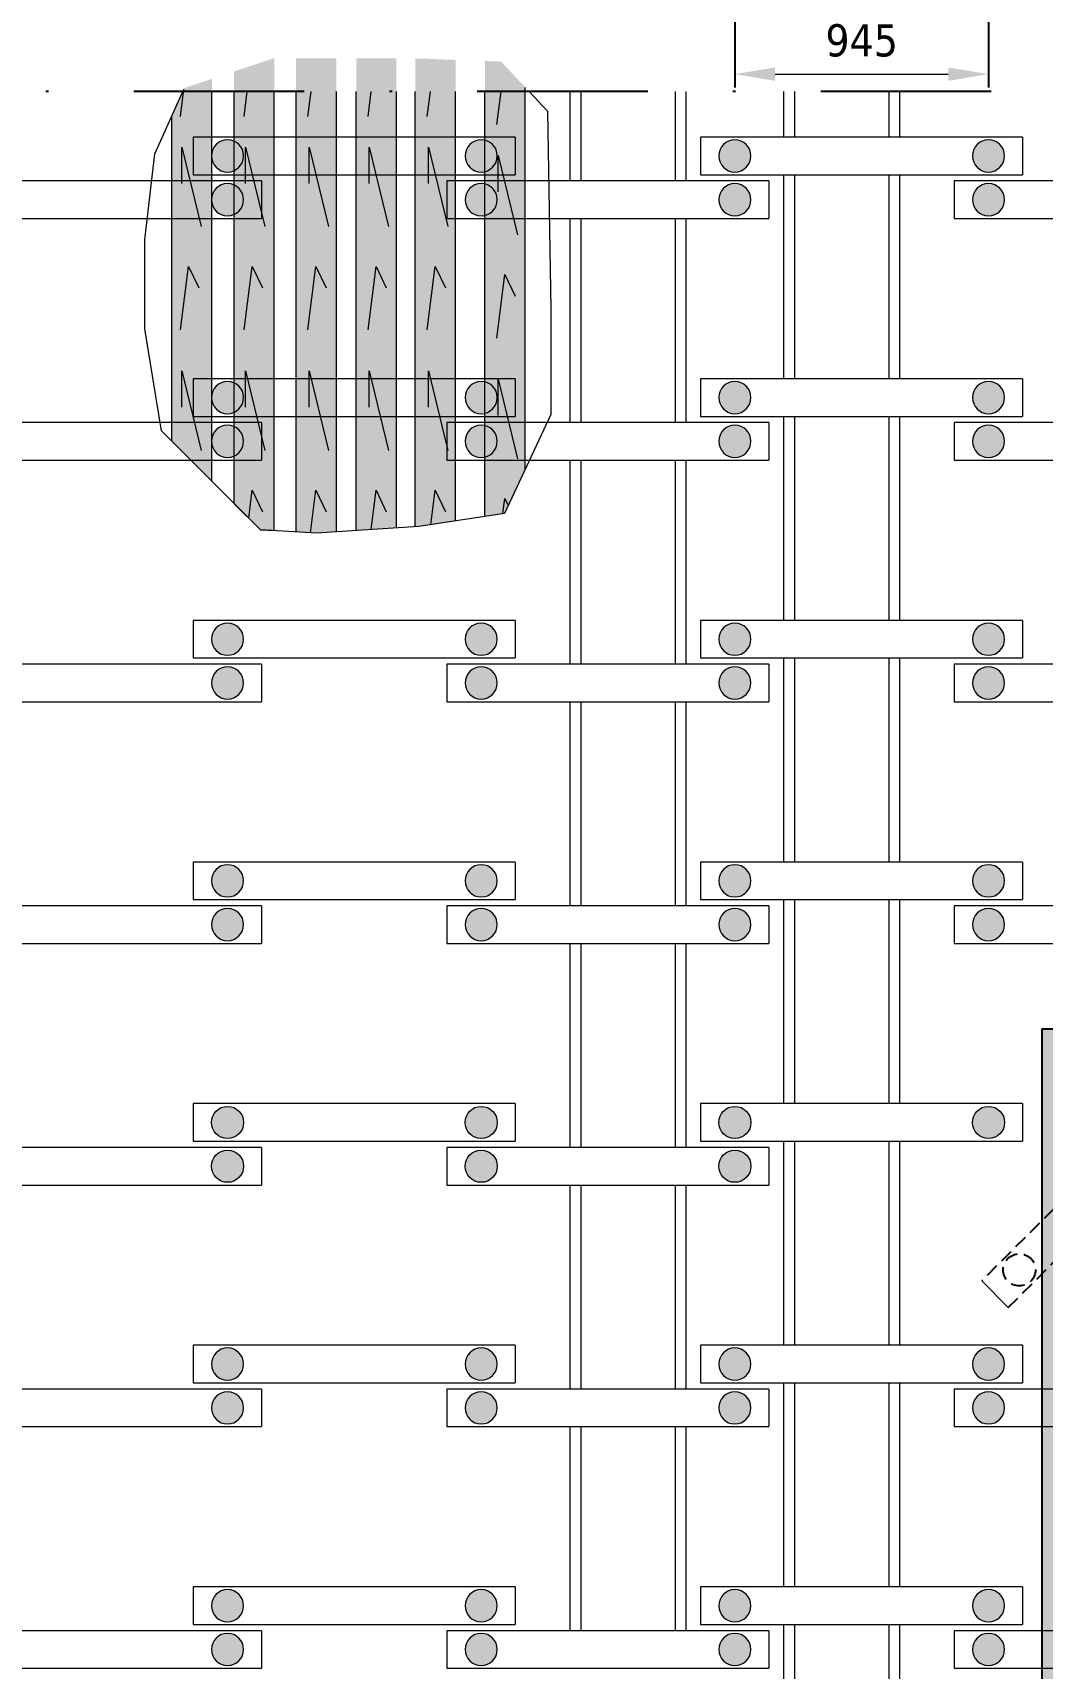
# Model space of a CAD drawing. Header units: millimetres. Extents: x 2161 to 3506, y -1213 to -250.
# Drawn here: x 2378.6 to 2416.2, y -416.3 to -355.3 of the extents above; entities that cross this region are included whole.
import ezdxf

# ---------------------------------------------------------------- set-up
doc = ezdxf.new("R2010")
doc.units = ezdxf.units.MM
doc.linetypes.add('DASHED', pattern=[0.75, 0.5, -0.25])
doc.linetypes.add('штрихпунктирная2', pattern=[12.7, 6.35, -3.175, 0, -3.175])
doc.styles.add('стиль', font='TAHOMA.TTF')
doc.dimstyles.new('Копия DIN', dxfattribs={"dimtxt": 2, "dimasz": 2.5, "dimexe": 0.5, "dimexo": 0.625, "dimtad": 0, "dimdec": 0, "dimlfac": 100, "dimzin": 4, "dimdsep": 46, "dimtxsty": 'стиль', "dimcen": 2.5, "dimclre": 256, "dimclrt": 256, "dimadec": 0, "dimazin": 2, "dimtfac": 1, "dimtdec": 0, "dimtmove": 0, "dimatfit": 3, "dimfxl": 0, "dimtvp": 1, "dimtolj": 1, "dimtzin": 0, "dimlwd": 0, "dimarcsym": 0})

# ---------------------------------------------------------------- blocks, each defined once
blk = doc.blocks.new('рядст22')
at = {"lineweight": 15}
h = blk.add_hatch(color=9, dxfattribs=at)
edge = h.paths.add_edge_path()
edge.add_arc((3498.654, -915.376), 0.6, 0, 360)
h = blk.add_hatch(color=9, dxfattribs=at)
edge = h.paths.add_edge_path()
edge.add_arc((3508.104, -915.376), 0.6, 0, 360)
h = blk.add_hatch(color=9, dxfattribs=at)
edge = h.paths.add_edge_path()
edge.add_arc((3508.104, -915.376), 0.6, 0, 360)
h = blk.add_hatch(color=9, dxfattribs=at)
edge = h.paths.add_edge_path()
edge.add_arc((3517.554, -915.376), 0.6, 0, 360)
h = blk.add_hatch(color=9, dxfattribs=at)
edge = h.paths.add_edge_path()
edge.add_arc((3527.004, -915.376), 0.6, 0, 360)
h = blk.add_hatch(color=9, dxfattribs=at)
edge = h.paths.add_edge_path()
edge.add_arc((3527.004, -915.376), 0.6, 0, 360)
h = blk.add_hatch(color=9, dxfattribs=at)
edge = h.paths.add_edge_path()
edge.add_arc((3536.454, -915.376), 0.6, 0, 360)
h = blk.add_hatch(color=9, dxfattribs=at)
edge = h.paths.add_edge_path()
edge.add_arc((3498.654, -917.006), 0.6, 0, 360)
h = blk.add_hatch(color=9, dxfattribs=at)
edge = h.paths.add_edge_path()
edge.add_arc((3508.104, -917.006), 0.6, 0, 360)
h = blk.add_hatch(color=9, dxfattribs=at)
edge = h.paths.add_edge_path()
edge.add_arc((3517.554, -917.006), 0.6, 0, 360)
h = blk.add_hatch(color=9, dxfattribs=at)
edge = h.paths.add_edge_path()
edge.add_arc((3527.004, -917.006), 0.6, 0, 360)
at = {"color": 7, "lineweight": 15}
for p, q in [((3487.922, -914.676), (3499.922, -914.676)), ((3487.922, -916.076), (3487.922, -914.676)), ((3499.922, -916.076), (3499.922, -914.676)), ((3506.822, -914.676), (3518.822, -914.676)), ((3506.822, -916.076), (3506.822, -914.676)), ((3518.822, -916.076), (3518.822, -914.676)), ((3525.722, -914.676), (3537.722, -914.676)), ((3525.722, -916.076), (3525.722, -914.676)), ((3537.722, -916.076), (3537.722, -914.676)), ((3499.922, -916.076), (3487.922, -916.076)), ((3518.822, -916.076), (3506.822, -916.076)), ((3537.722, -916.076), (3525.722, -916.076)), ((3497.372, -916.306), (3509.372, -916.306)), ((3497.372, -917.706), (3497.372, -916.306)), ((3509.372, -917.706), (3509.372, -916.306)), ((3516.272, -916.306), (3528.272, -916.306)), ((3516.272, -917.706), (3516.272, -916.306)), ((3528.272, -917.706), (3528.272, -916.306)), ((3509.372, -917.706), (3497.372, -917.706)), ((3528.272, -917.706), (3516.272, -917.706))]:
    blk.add_line(p, q, dxfattribs=at)
for centre in [(3489.204, -915.376), (3498.654, -915.376), (3508.104, -915.376), (3508.104, -915.376), (3517.554, -915.376), (3527.004, -915.376), (3527.004, -915.376), (3536.454, -915.376), (3498.654, -917.006), (3508.104, -917.006), (3517.554, -917.006), (3527.004, -917.006)]:
    blk.add_circle(centre, 0.6, dxfattribs=at)
blk = doc.blocks.new('*D456')
at = {"linetype": 'ByBlock', "lineweight": -2}
for p, q in [((2404.749, -351.548), (2404.749, -357.377)), ((2414.199, -351.548), (2414.199, -357.377))]:
    blk.add_line(p, q, dxfattribs=at)
at = {"color": 0, "linetype": 'ByBlock', "lineweight": 0}
blk.add_line((2406.249, -356.877), (2412.699, -356.877), dxfattribs=at)
at = {"color": 0, "linetype": 'ByBlock', "lineweight": -2}
for points in [[(2406.249, -356.627), (2406.249, -357.127), (2404.749, -356.877)], [(2412.699, -356.627), (2412.699, -357.127), (2414.199, -356.877)]]:
    blk.add_solid(points, dxfattribs=at)
at = {"layer": 'Defpoints', "color": 0, "linetype": 'ByBlock', "lineweight": -2}
for p in [(2404.749, -350.923), (2414.199, -350.923), (2414.199, -356.877)]:
    blk.add_point(p, dxfattribs=at)
at = {"linetype": 'ByBlock', "lineweight": 15, "insert": (2409.474, -355.628), "char_height": 1.2, "attachment_point": 5, "style": 'стиль'}
blk.add_mtext('\\A1;945', dxfattribs=at)

msp = doc.modelspace()

# ---------------------------------------------------------------- hatches: boundary and pattern name
at = {"linetype": 'ByBlock', "lineweight": -2}
msp.add_hatch(color=252, dxfattribs=at).paths.add_polyline_path([(2332.481, -295.917), (2332.481, -294.917), (2427.103, -294.917), (2427.103, -393.438), (2417.203, -393.438), (2417.203, -435.438), (2426.103, -435.438), (2426.103, -456.162), (2425.203, -456.162), (2425.203, -436.438), (2416.203, -436.438), (2416.203, -392.438), (2426.103, -392.438), (2426.103, -295.917)])
at = {"lineweight": 15}
for points in [[(2386.086, -372.864), (2387.073, -373.85), (2387.586, -373.88), (2387.586, -356.287), (2387.564, -356.287), (2386.086, -356.779)], [(2389.905, -373.925), (2389.162, -373.973), (2388.405, -373.928), (2388.405, -356.287), (2389.905, -356.287)], [(2392.142, -373.781), (2390.642, -373.877), (2390.642, -356.287), (2392.142, -356.287)], [(2392.971, -373.727), (2392.844, -373.735), (2392.844, -356.291), (2394.344, -356.346), (2394.344, -373.516)], [(2395.44, -356.387), (2396.043, -356.409), (2396.94, -357.37), (2396.94, -371.578), (2396.166, -373.236), (2395.44, -373.347)], [(2385.268, -372.046), (2383.768, -370.547), (2383.768, -358.454), (2384.246, -357.392), (2385.268, -357.052)]]:
    msp.add_hatch(color=7, dxfattribs=at).paths.add_polyline_path(points)
h = msp.add_hatch(color=9, dxfattribs=at)
edge = h.paths.add_edge_path()
edge.add_arc((2385.849, -395.923), 0.6, 0, 360, ccw=False)
h = msp.add_hatch(color=9, dxfattribs=at)
edge = h.paths.add_edge_path()
edge.add_arc((2395.299, -395.923), 0.6, 0, 360, ccw=False)
h = msp.add_hatch(color=9, dxfattribs=at)
edge = h.paths.add_edge_path()
edge.add_arc((2404.749, -395.923), 0.6, 0, 360, ccw=False)
h = msp.add_hatch(color=9, dxfattribs=at)
edge = h.paths.add_edge_path()
edge.add_arc((2414.199, -395.923), 0.6, 0, 360, ccw=False)
h = msp.add_hatch(color=9, dxfattribs=at)
edge = h.paths.add_edge_path()
edge.add_arc((2385.849, -397.553), 0.6, 0, 360, ccw=False)
h = msp.add_hatch(color=9, dxfattribs=at)
edge = h.paths.add_edge_path()
edge.add_arc((2395.299, -397.553), 0.6, 0, 360, ccw=False)
h = msp.add_hatch(color=9, dxfattribs=at)
edge = h.paths.add_edge_path()
edge.add_arc((2395.299, -397.553), 0.6, 0, 360, ccw=False)
h = msp.add_hatch(color=9, dxfattribs=at)
edge = h.paths.add_edge_path()
edge.add_arc((2404.749, -397.553), 0.6, 0, 360, ccw=False)

# ---------------------------------------------------------------- linework, layer by layer
at = {"color": 7, "linetype": 'штрихпунктирная2'}
msp.add_line((2427.103, -357.527), (2332.481, -357.527), dxfattribs=at)
at = {"color": 7, "lineweight": 15}
for p, q in [((2385.268, -372.046), (2385.268, -357.527)), ((2388.405, -373.928), (2388.405, -357.527)), ((2389.905, -373.925), (2389.905, -357.527)), ((2390.642, -373.877), (2390.642, -357.527)), ((2392.142, -373.781), (2392.142, -357.527)), ((2392.844, -373.735), (2392.844, -357.527)), ((2394.344, -373.516), (2394.344, -357.527)), ((2395.44, -373.347), (2395.44, -357.527)), ((2396.94, -371.578), (2396.94, -357.37)), ((2398.606, -357.527), (2398.606, -360.853)), ((2399.006, -357.527), (2399.006, -360.853)), ((2402.526, -357.527), (2402.526, -360.853)), ((2402.926, -357.527), (2402.926, -360.853)), ((2406.566, -357.527), (2406.566, -359.223)), ((2406.966, -357.527), (2406.966, -359.223)), ((2410.486, -357.527), (2410.486, -359.223)), ((2410.886, -357.527), (2410.886, -359.223)), ((2383.768, -370.547), (2383.768, -358.454)), ((2406.566, -360.623), (2406.566, -368.223)), ((2406.966, -360.623), (2406.966, -368.223)), ((2410.486, -360.623), (2410.486, -368.223)), ((2410.886, -360.623), (2410.886, -368.223)), ((2398.606, -362.253), (2398.606, -369.853)), ((2399.006, -362.253), (2399.006, -369.853)), ((2402.526, -362.253), (2402.526, -369.853)), ((2402.926, -362.253), (2402.926, -369.853)), ((2406.566, -369.623), (2406.566, -377.223)), ((2406.966, -369.623), (2406.966, -377.223)), ((2410.486, -369.623), (2410.486, -377.223)), ((2410.886, -369.623), (2410.886, -377.223)), ((2398.606, -371.253), (2398.606, -378.853)), ((2399.006, -371.253), (2399.006, -378.853)), ((2402.526, -371.253), (2402.526, -378.853)), ((2402.926, -371.253), (2402.926, -378.853)), ((2406.566, -378.623), (2406.566, -386.223)), ((2406.966, -378.623), (2406.966, -386.223)), ((2410.486, -378.623), (2410.486, -386.223)), ((2410.886, -378.623), (2410.886, -386.223)), ((2398.606, -380.253), (2398.606, -387.853)), ((2399.006, -380.253), (2399.006, -387.853)), ((2402.526, -380.253), (2402.526, -387.853)), ((2402.926, -380.253), (2402.926, -387.853)), ((2406.566, -387.623), (2406.566, -395.223)), ((2406.966, -387.623), (2406.966, -395.223)), ((2410.486, -387.623), (2410.486, -395.223)), ((2410.886, -387.623), (2410.886, -395.223)), ((2398.606, -389.253), (2398.606, -396.853)), ((2399.006, -389.253), (2399.006, -396.853)), ((2402.526, -389.253), (2402.526, -396.853)), ((2402.926, -389.253), (2402.926, -396.853)), ((2396.567, -395.223), (2384.567, -395.223)), ((2384.567, -395.223), (2384.567, -396.623)), ((2396.567, -395.223), (2396.567, -396.623)), ((2415.467, -395.223), (2403.467, -395.223)), ((2403.467, -395.223), (2403.467, -396.623)), ((2415.467, -395.223), (2415.467, -396.623)), ((2387.117, -396.853), (2375.117, -396.853)), ((2384.567, -396.623), (2396.567, -396.623)), ((2387.117, -396.853), (2387.117, -398.253)), ((2406.017, -396.853), (2394.017, -396.853)), ((2394.017, -396.853), (2394.017, -398.253)), ((2403.467, -396.623), (2415.467, -396.623)), ((2406.017, -396.853), (2406.017, -398.253)), ((2406.566, -396.623), (2406.566, -404.223)), ((2406.966, -396.623), (2406.966, -404.223)), ((2410.486, -396.623), (2410.486, -404.223)), ((2410.886, -396.623), (2410.886, -404.223)), ((2375.117, -398.253), (2387.117, -398.253)), ((2394.017, -398.253), (2406.017, -398.253)), ((2398.606, -398.253), (2398.606, -405.853)), ((2399.006, -398.253), (2399.006, -405.853)), ((2402.526, -398.253), (2402.526, -405.853)), ((2402.926, -398.253), (2402.926, -405.853)), ((2413.946, -401.825), (2414.936, -402.815)), ((2406.566, -405.623), (2406.566, -413.223)), ((2406.966, -405.623), (2406.966, -413.223)), ((2410.486, -405.623), (2410.486, -413.223)), ((2410.886, -405.623), (2410.886, -413.223)), ((2398.606, -407.253), (2398.606, -414.853)), ((2399.006, -407.253), (2399.006, -414.853)), ((2402.526, -407.253), (2402.526, -414.853)), ((2402.926, -407.253), (2402.926, -414.853)), ((2406.566, -414.623), (2406.566, -422.223)), ((2406.966, -414.623), (2406.966, -422.223)), ((2410.486, -414.623), (2410.486, -422.223)), ((2410.886, -414.623), (2410.886, -422.223))]:
    msp.add_line(p, q, dxfattribs=at)
at = {"linetype": 'DASHED', "lineweight": -2}
for p, q in [((2425.109, -390.662), (2413.946, -401.825)), ((2414.936, -402.815), (2426.099, -391.652))]:
    msp.add_line(p, q, dxfattribs=at)
at = {"linetype": 'ByBlock', "lineweight": -2}
msp.add_lwpolyline([(2332.481, -295.917), (2332.481, -294.917), (2427.103, -294.917), (2427.103, -393.438), (2417.203, -393.438), (2417.203, -435.438), (2426.103, -435.438), (2426.103, -456.162), (2425.203, -456.162), (2425.203, -436.438), (2416.203, -436.438), (2416.203, -392.438), (2426.103, -392.438), (2426.103, -295.917), (2332.481, -295.917)], dxfattribs=at)
at = {"color": 7, "lineweight": 0}
for points in [[(2387.073, -373.85), (2383.386, -370.165), (2382.772, -366.358), (2382.772, -363.042), (2383.14, -359.848), (2384.186, -357.527)], [(2397.087, -357.527), (2397.764, -358.252), (2397.887, -365.621), (2397.887, -369.551), (2396.166, -373.236), (2392.971, -373.727), (2389.162, -373.973), (2387.073, -373.85)]]:
    msp.add_lwpolyline(points, dxfattribs=at)
at = {"color": 7, "lineweight": 15}
for points in [[(2384.1, -358.449), (2384.226, -357.436)], [(2386.086, -372.864), (2387.073, -373.85), (2387.586, -373.88), (2387.586, -357.527)], [(2386.086, -357.527), (2386.086, -372.864)], [(2386.471, -358.449), (2386.586, -357.527)], [(2388.843, -358.449), (2388.958, -357.527)], [(2391.087, -358.449), (2391.202, -357.527)], [(2393.288, -358.449), (2393.404, -357.527)], [(2395.885, -358.758), (2396.039, -357.527)], [(2384.142, -360.946), (2384.142, -359.592), (2384.862, -362.555)], [(2386.513, -360.946), (2386.513, -359.592), (2387.233, -362.555)], [(2388.885, -360.946), (2388.885, -359.592), (2389.605, -362.555)], [(2391.129, -360.946), (2391.129, -359.592), (2391.849, -362.555)], [(2393.331, -360.946), (2393.331, -359.592), (2394.051, -362.555)], [(2395.927, -361.255), (2395.927, -359.901), (2396.647, -362.864)], [(2384.1, -366.406), (2384.396, -364.036), (2384.777, -364.84)], [(2386.471, -366.406), (2386.768, -364.036), (2387.149, -364.84)], [(2388.843, -366.406), (2389.139, -364.036), (2389.52, -364.84)], [(2391.087, -366.406), (2391.383, -364.036), (2391.764, -364.84)], [(2393.288, -366.406), (2393.585, -364.036), (2393.966, -364.84)], [(2395.885, -366.715), (2396.181, -364.345), (2396.562, -365.149)], [(2384.142, -369.284), (2384.142, -367.93), (2384.862, -370.893)], [(2386.513, -369.284), (2386.513, -367.93), (2387.233, -370.893)], [(2388.885, -369.284), (2388.885, -367.93), (2389.605, -370.893)], [(2391.129, -369.284), (2391.129, -367.93), (2391.849, -370.893)], [(2393.331, -369.284), (2393.331, -367.93), (2394.051, -370.893)], [(2395.927, -369.593), (2395.927, -368.239), (2396.647, -371.202)], [(2386.637, -373.415), (2386.768, -372.374), (2387.149, -373.178)], [(2388.941, -373.96), (2389.139, -372.374), (2389.52, -373.178)], [(2391.2, -373.841), (2391.383, -372.374), (2391.764, -373.178)], [(2393.424, -373.658), (2393.585, -372.374), (2393.966, -373.178)], [(2396.111, -373.244), (2396.181, -372.683), (2396.304, -372.941)]]:
    msp.add_lwpolyline(points, dxfattribs=at)
for centre in [(2385.849, -395.923), (2395.299, -395.923), (2404.749, -395.923), (2414.199, -395.923), (2385.849, -397.553), (2395.299, -397.553), (2395.299, -397.553), (2404.749, -397.553)]:
    msp.add_circle(centre, 0.6, dxfattribs=at)
at = {"linetype": 'DASHED', "lineweight": -2}
msp.add_circle((2415.348, -401.413), 0.6, dxfattribs=at)

# ---------------------------------------------------------------- block references
at = {"color": 6, "lineweight": 15, "xscale": -1, "rotation": 180}
for p in [(-1112.805, -1276.929), (-1112.805, -1285.929), (-1112.805, -1294.929), (-1112.805, -1303.929), (-1112.805, -1321.929), (-1112.805, -1330.929)]:
    msp.add_blockref('рядст22', p, dxfattribs=at)

# ---------------------------------------------------------------- dimensions: what is measured, and where the dimension line sits
at = {"color": 7, "linetype": 'ByBlock', "lineweight": 15}
dim = msp.add_linear_dim(base=(2414.199, -356.877), p1=(2404.749, -350.923), p2=(2414.199, -350.923), dimstyle='Копия DIN', override={"dimtxt": 1.2, "dimasz": 1.5}, dxfattribs=at)
dim.commit()
dim.dimension.update_dxf_attribs({"geometry": '*D456', "text_midpoint": (2409.474, -356.877), "dimtype": 160})

doc.saveas('drawing.dxf')
